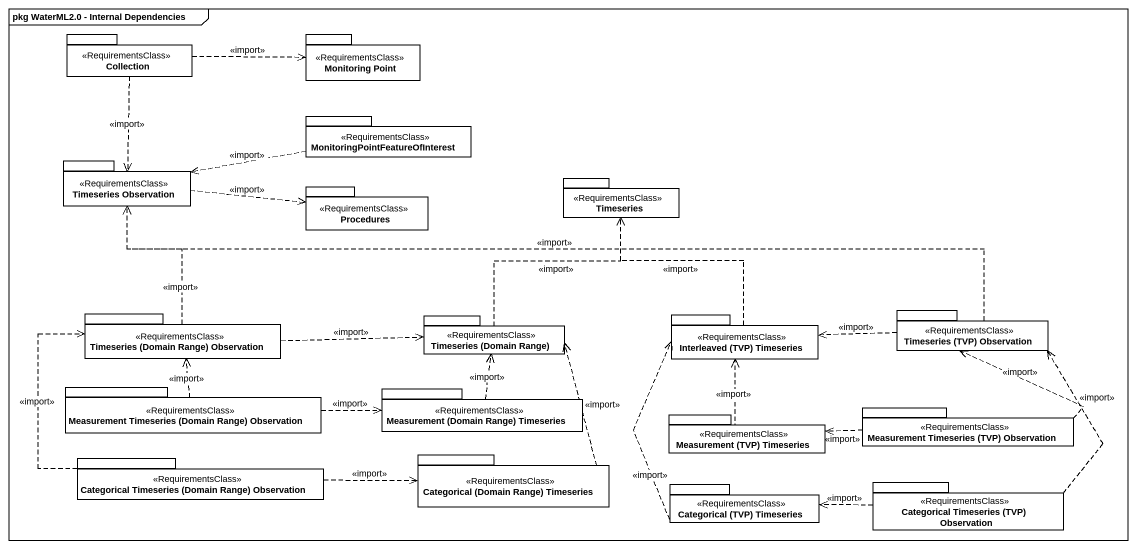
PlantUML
@startuml
mainframe pkg WaterML2.0 - Internal Dependencies
package Collection <<RequirementsClass>> {
}
package "Monitoring Point" as Monitoring_Point <<RequirementsClass>> {
}
package "MonitoringPointFeatureOfInterest" as MonitoringPointFeatureOfInte <<RequirementsClass>> {
}
package "Timeseries Observation" as Timeseries_Observation <<RequirementsClass>> {
}
package Procedures <<RequirementsClass>> {
}
package Timeseries <<RequirementsClass>> {
}
package "Timeseries (TVP) Observation" as Timeseries_TVP_Observation <<RequirementsClass>> {
}
package "Timeseries (Domain Range) Observation" as Timeseries_Domain_Range <<RequirementsClass>> {
}
package "Timeseries (Domain Range)" as Timeseries_Domain_Range_2 <<RequirementsClass>> {
}
package "Interleaved (TVP) Timeseries" as Interleaved_TVP_Timeseries <<RequirementsClass>> {
}
package "Measurement Timeseries (Domain Range) Observation" as Measurement_Timeseries <<RequirementsClass>> {
}
package "Measurement (Domain Range) Timeseries" as Measurement_Domain_Range <<RequirementsClass>> {
}
package "Measurement (TVP) Timeseries" as Measurement_TVP_Timeseries <<RequirementsClass>> {
}
package "Measurement Timeseries (TVP) Observation" as Measurement_Timeseries_TVP <<RequirementsClass>> {
}
package "Categorical Timeseries (Domain Range) Observation" as Categorical_Timeseries <<RequirementsClass>> {
}
package "Categorical (Domain Range) Timeseries" as Categorical_Domain_Range <<RequirementsClass>> {
}
package "Categorical (TVP) Timeseries" as Categorical_TVP_Timeseries <<RequirementsClass>> {
}
package "Categorical Timeseries (TVP) Observation" as Categorical_Timeseries_TVP <<RequirementsClass>> {
}
Collection .right.> Monitoring_Point : <<import>>
Collection ..> Timeseries_Observation : <<import>>
MonitoringPointFeatureOfInte .left.> Timeseries_Observation : <<import>>
Timeseries_Observation .right.> Procedures : <<import>>
Timeseries_TVP_Observation .left.> Timeseries_Observation : <<import>>
Timeseries_TVP_Observation .left.> Interleaved_TVP_Timeseries : <<import>>
Timeseries_Domain_Range .up.> Timeseries_Observation : <<import>>
Timeseries_Domain_Range .right.> Timeseries_Domain_Range_2 : <<import>>
Timeseries_Domain_Range_2 .up.> Timeseries : <<import>>
Interleaved_TVP_Timeseries .up.> Timeseries : <<import>>
Measurement_Timeseries .up.> Timeseries_Domain_Range : <<import>>
Measurement_Timeseries .right.> Measurement_Domain_Range : <<import>>
Measurement_Domain_Range .up.> Timeseries_Domain_Range_2 : <<import>>
Measurement_TVP_Timeseries .up.> Interleaved_TVP_Timeseries : <<import>>
Measurement_Timeseries_TVP .up.> Timeseries_TVP_Observation : <<import>>
Measurement_Timeseries_TVP .left.> Measurement_TVP_Timeseries : <<import>>
Categorical_Timeseries .up.> Timeseries_Domain_Range : <<import>>
Categorical_Timeseries .right.> Categorical_Domain_Range : <<import>>
Categorical_Domain_Range .up.> Timeseries_Domain_Range_2 : <<import>>
Categorical_TVP_Timeseries .up.> Interleaved_TVP_Timeseries : <<import>>
Categorical_Timeseries_TVP .up.> Timeseries_TVP_Observation : <<import>>
Categorical_Timeseries_TVP .left.> Categorical_TVP_Timeseries : <<import>>
@enduml
